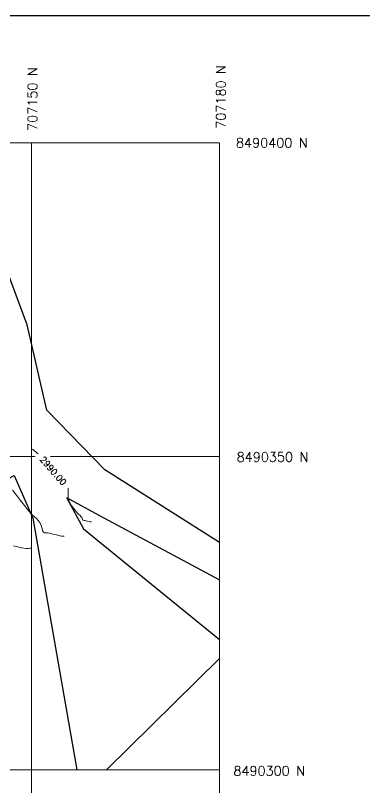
# Model space of a CAD drawing. Header units: metres. Extents: x 706106 to 709341, y 8490035 to 8490642.
# Drawn here: x 707147.4 to 707203.2, y 8490297.2 to 8490420.4 of the extents above; entities that cross this region are included whole.
import ezdxf

# ---------------------------------------------------------------- set-up
doc = ezdxf.new("R2010")
doc.units = ezdxf.units.M
doc.layers.add('A-ACOTACION', color=7, linetype='Continuous', lineweight=9)
doc.layers.add('BLOQUES', color=7, linetype='Continuous', lineweight=60)
for name, color, linetype in [('C-ANNO-MATC-TEXT', 150, 'Continuous'), ('C-TOPO', 7, 'Continuous'), ('C-TOPO-MAJR', 9, 'Continuous')]:
    doc.layers.add(name, color=color, linetype=linetype)
doc.styles.get("Standard").update_dxf_attribs({"font": 'simplex.shx'})

msp = doc.modelspace()

# ---------------------------------------------------------------- linework, layer by layer
at = {"flags": 128}
for points in [[(707180.0002, 8490336.2757), (707161.7302, 8490347.8694), (707152.4628, 8490357.3927), (707149.3302, 8490370.9602), (707135.8883, 8490406.9263)], [(707068.3482, 8490305.3655), (707147.2335, 8490346.9609), (707150.2234, 8490340.1145), (707157.2603, 8490299.9999)], [(707155.6151, 8490343.459), (707158.3314, 8490338.4295), (707180.0002, 8490320.7713)], [(707155.6151, 8490343.459), (707160.7364, 8490340.5981), (707180.0002, 8490330.2995)], [(707180.0002, 8490317.7548), (707162.0019, 8490299.9999)]]:
    msp.add_lwpolyline(points, dxfattribs=at)
at = {"layer": 'C-ANNO-MATC-TEXT', "lineweight": 9}
for p, q in [((707020.0002, 8490399.9999), (707180.0002, 8490399.9999)), ((707150.0002, 8490269.9999), (707150.0002, 8490399.9999)), ((707180.0002, 8490269.9999), (707180.0002, 8490399.9999)), ((707020.0002, 8490349.9999), (707180.0002, 8490349.9999)), ((707020.0002, 8490299.9999), (707180.0002, 8490299.9999))]:
    msp.add_line(p, q, dxfattribs=at)
at = {"layer": 'C-TOPO', "color": 20, "linetype": 'Continuous', "lineweight": 0, "elevation": 2990, "flags": 128}
msp.add_lwpolyline([(707159.5413, 8490339.5205), (707159.4987, 8490339.5306), (707159.3912, 8490339.5561), (707159.1895, 8490339.6041), (707158.8888, 8490339.6756), (707158.5553, 8490339.7545), (707158.3901, 8490339.7927), (707158.2871, 8490339.801), (707158.1962, 8490339.8229), (707158.1631, 8490339.9126), (707158.1166, 8490340.0832), (707158.0329, 8490340.2711), (707157.907, 8490340.4222), (707157.7522, 8490340.5615), (707157.5728, 8490340.7437), (707157.3778, 8490340.9462), (707157.0621, 8490341.2747), (707156.6871, 8490341.7104), (707156.3143, 8490342.2343), (707156.0051, 8490342.8276), (707155.8667, 8490343.3435), (707155.8374, 8490343.8603), (707155.8541, 8490344.3854), (707155.8539, 8490344.9261), (707155.7737, 8490345.4899), (707155.5503, 8490346.0843), (707155.1875, 8490346.6069), (707154.614, 8490347.2329), (707153.8913, 8490347.9262), (707153.0809, 8490348.6507), (707152.2444, 8490349.3704), (707151.4433, 8490350.0494), (707150.7391, 8490350.6516), (707150.1934, 8490351.141)], dxfattribs=at)
at = {"layer": 'C-TOPO', "color": 132, "linetype": 'Continuous', "lineweight": 0, "true_color": 0x00b8b8, "flags": 128}
for points, elevation in [([(707146.9875, 8490344.62), (707147.6206, 8490343.7837), (707148.2727, 8490342.9397), (707148.8837, 8490342.1622), (707149.3936, 8490341.5255), (707149.7421, 8490341.104), (707150.1255, 8490340.6955), (707150.4803, 8490340.3682), (707150.8033, 8490340.0808), (707151.0914, 8490339.7924), (707151.3412, 8490339.4616), (707151.5629, 8490338.9844), (707151.6928, 8490338.5164), (707151.7886, 8490338.1316), (707151.9085, 8490337.9041), (707152.1067, 8490337.8162), (707152.3205, 8490337.8154), (707152.5825, 8490337.7992), (707152.907, 8490337.7248), (707153.4301, 8490337.597), (707154.0109, 8490337.4545), (707154.5084, 8490337.3356), (707154.7816, 8490337.2791), (707154.9573, 8490337.271), (707155.1026, 8490337.278), (707155.2158, 8490337.2847)], 2991), ([(707147.129, 8490335.7236), (707147.5512, 8490335.6124), (707147.9963, 8490335.4948), (707148.4194, 8490335.3939), (707148.7752, 8490335.3326), (707149.1373, 8490335.3107), (707149.4543, 8490335.3177), (707149.724, 8490335.3359), (707149.9441, 8490335.3476)], 2992)]:
    msp.add_lwpolyline(points, dxfattribs=dict(at, elevation=elevation))

# ---------------------------------------------------------------- texts
at = {"layer": 'BLOQUES', "lineweight": 25, "char_height": 1.5, "attachment_point": 5, "rotation": 90}
for s, insert in [('707180 N', (707180.2269, 8490407.3503)), ('707150 N', (707150.1636, 8490407.0058))]:
    msp.add_mtext(s, dxfattribs=dict(at, insert=insert))
at = {"layer": 'BLOQUES', "lineweight": 25, "char_height": 1.5, "attachment_point": 5}
for s, insert in [('8490400 N', (707188.3723, 8490400.0216)), ('8490350 N', (707188.4832, 8490349.895)), ('8490300 N', (707187.9606, 8490299.8188))]:
    msp.add_mtext(s, dxfattribs=dict(at, insert=insert))

# ---------------------------------------------------------------- next in the draw order: texts
at = {"layer": 'C-TOPO-MAJR', "color": 5, "linetype": 'Continuous', "lineweight": 9, "insert": (707153.4757, 8490347.6947, 2990), "char_height": 1, "width": 5.96381, "attachment_point": 5, "rotation": 311.090349, "bg_fill": 3, "box_fill_scale": 1.635, "bg_fill_color": 256, "bg_fill_true_color": 13158600, "bg_fill_transparency": 0}
msp.add_mtext('2990.00', dxfattribs=at)

# ---------------------------------------------------------------- next in the draw order: linework, layer by layer
at = {"layer": 'A-ACOTACION', "lineweight": 30, "flags": 128}
msp.add_lwpolyline([(706943.0805, 8490420.3514), (707463.2805, 8490420.3514), (707463.2805, 8490037.8514), (706943.0805, 8490037.8514), (706943.0805, 8490420.3514)], dxfattribs=at)

doc.saveas('drawing.dxf')
